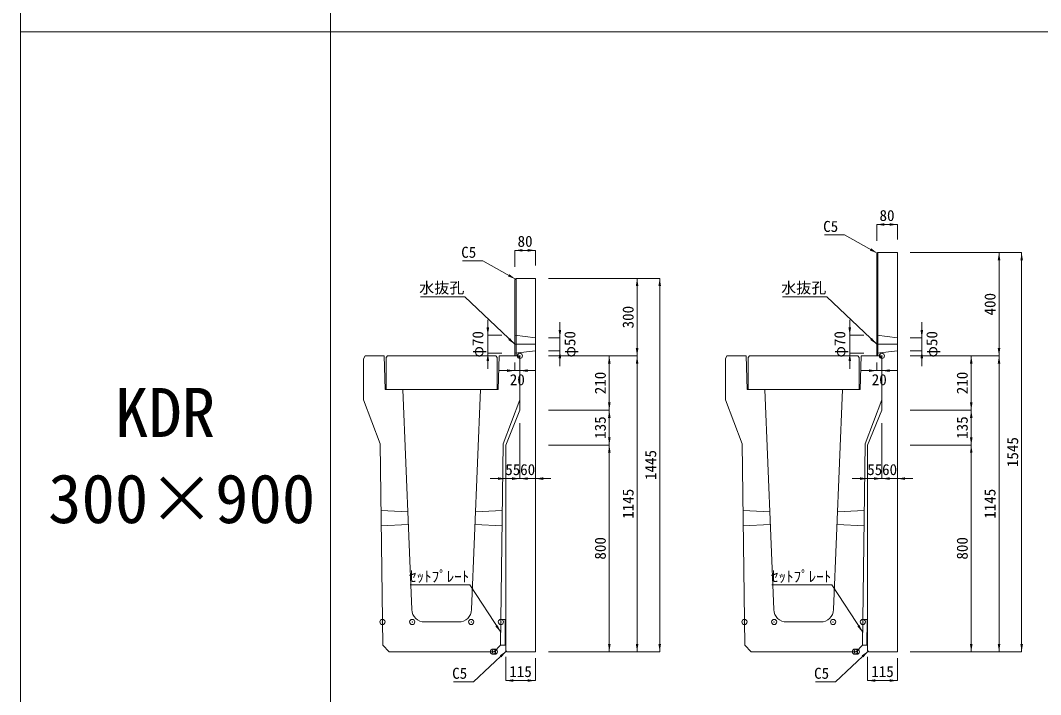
# Model space of a CAD drawing. Units: millimetres at full size, sheet at 1:40. Extents: x 172874 to 199766, y 869448 to 902797.
# Drawn here: x 187274 to 191220, y 889682 to 892292 of the extents above; entities that cross this region are included whole.
import ezdxf
from ezdxf.enums import TextEntityAlignment as Align

# ---------------------------------------------------------------- set-up
doc = ezdxf.new("R2010")
doc.units = ezdxf.units.MM
doc.header["$LTSCALE"] = 40
doc.header["$PDMODE"] = 32
doc.header["$PDSIZE"] = 20
doc.linetypes.add('DASHED', pattern=[7.5, 6, -1.5])
doc.linetypes.add('USER2', pattern=[4.7625, 3.175, -1.5875])
for name, color, linetype, lineweight in [('セットプレート', 3, 'Continuous', 13), ('パネックスKDR', 2, 'Continuous', 13), ('図枠', 5, 'Continuous', 13), ('寸法線', 7, 'Continuous', 13), ('引出線', 4, 'Continuous', 13), ('本体', 2, 'Continuous', 13), ('補助線', 8, 'Continuous', 13)]:
    doc.layers.add(name, color=color, linetype=linetype, lineweight=lineweight)
doc.layers.add('文字', color=7, linetype='Continuous')
doc.styles.add('ＭＳ ゴシック', font='')
doc.styles.get('ＭＳ ゴシック').set_extended_font_data('MS Gothic')

# ---------------------------------------------------------------- blocks, each defined once
blk = doc.blocks.new('filled_arrow')
at = {"color": 0, "linetype": 'Continuous', "lineweight": -2}
blk.add_solid([(7.5, 1.25), (0, 0), (7.5, -1.25)], dxfattribs=at)

msp = doc.modelspace()

# ---------------------------------------------------------------- linework, layer by layer
at = {"layer": 'セットプレート'}
for points in [[(189131.68, 889873.33), (189148.68, 889873.12), (189149.91, 889973.11), (189132.91, 889973.32)], [(190531.68, 889873.33), (190548.68, 889873.12), (190549.91, 889973.11), (190532.91, 889973.32)]]:
    msp.add_lwpolyline(points, close=True, dxfattribs=at)
at = {"layer": 'パネックスKDR'}
for p, q in [((190586.29, 891388.33), (190591.29, 891393.33)), ((190586.29, 891388.33), (190586.29, 890993.33)), ((190591.29, 891393.33), (190666.29, 891393.33)), ((190666.29, 891393.33), (190666.29, 889848.33)), ((189186.29, 891288.33), (189191.29, 891293.33)), ((189186.29, 891288.33), (189186.29, 890993.33)), ((189191.29, 891293.33), (189266.29, 891293.33)), ((189266.29, 891293.33), (189266.29, 889848.33)), ((189186.29, 890993.33), (189206.29, 890993.33)), ((189206.29, 890993.33), (189206.29, 890783.33)), ((190586.29, 890993.33), (190606.29, 890993.33)), ((190606.29, 890993.33), (190606.29, 890783.33)), ((189206.29, 890783.33), (189151.29, 890648.33)), ((190606.29, 890783.33), (190551.29, 890648.33)), ((189151.29, 890648.33), (189151.29, 889853.33)), ((190551.29, 890648.33), (190551.29, 889853.33)), ((189151.29, 889853.33), (189156.29, 889848.33)), ((189156.29, 889848.33), (189266.29, 889848.33)), ((190551.29, 889853.33), (190556.29, 889848.33)), ((190556.29, 889848.33), (190666.29, 889848.33))]:
    msp.add_line(p, q, dxfattribs=at)
at = {"layer": 'パネックスKDR', "lineweight": 5}
for p, q in [((190591.29, 891393.33), (190591.29, 890993.33)), ((189191.29, 891293.33), (189191.29, 890993.33))]:
    msp.add_line(p, q, dxfattribs=at)
at = {"layer": 'パネックスKDR', "linetype": 'DASHED', "lineweight": 9}
for p, q in [((189186.29, 891073.33), (189266.29, 891063.33)), ((190586.29, 891073.33), (190666.29, 891063.33)), ((189186.29, 891003.33), (189266.29, 891013.33)), ((190586.29, 891003.33), (190666.29, 891013.33))]:
    msp.add_line(p, q, dxfattribs=at)
at = {"layer": '図枠'}
for p, q in [((187274.21, 902448.33), (187274.21, 886548.33)), ((188474.21, 902448.33), (188474.21, 886548.33)), ((187274.21, 892248.33), (199674.21, 892248.33)), ((187274.21, 892248.33), (199674.21, 892248.33))]:
    msp.add_line(p, q, dxfattribs=at)
at = {"layer": '寸法線'}
for p, q in [((190586.29, 891501.88), (190666.29, 891501.88)), ((190586.29, 891438.33), (190586.29, 891501.88)), ((190666.29, 891443.33), (190666.29, 891501.88)), ((189186.29, 891401.88), (189266.29, 891401.88)), ((189186.29, 891338.33), (189186.29, 891401.88)), ((189266.29, 891343.33), (189266.29, 891401.88)), ((190716.29, 891393.33), (191147.13, 891393.33)), ((190716.29, 891393.33), (191059.63, 891393.33)), ((191059.63, 890993.33), (191059.63, 891393.33)), ((191147.13, 889848.33), (191147.13, 891393.33)), ((189316.29, 891293.33), (189747.13, 891293.33)), ((189316.29, 891293.33), (189659.63, 891293.33)), ((189659.63, 890993.33), (189659.63, 891293.33)), ((189747.13, 889848.33), (189747.13, 891293.33)), ((189082.22, 891133.33), (189082.22, 890943.33)), ((189360.96, 891123.33), (189360.96, 890953.33)), ((190482.22, 891133.33), (190482.22, 890943.33)), ((190760.96, 891123.33), (190760.96, 890953.33)), ((189136.29, 891073.33), (189082.22, 891073.33)), ((189316.29, 891063.33), (189360.96, 891063.33)), ((190536.29, 891073.33), (190482.22, 891073.33)), ((190716.29, 891063.33), (190760.96, 891063.33)), ((189136.29, 891003.33), (189082.22, 891003.33)), ((189316.29, 891013.33), (189360.96, 891013.33)), ((190536.29, 891003.33), (190482.22, 891003.33)), ((190716.29, 891013.33), (190760.96, 891013.33)), ((189186.29, 890968.33), (189186.29, 890936.25)), ((189206.29, 890968.33), (189206.29, 890936.25)), ((189316.29, 890993.33), (189659.63, 890993.33)), ((189316.29, 890993.33), (189552.13, 890993.33)), ((189316.29, 890993.33), (189659.63, 890993.33)), ((189552.13, 890993.33), (189552.13, 890783.33)), ((189659.63, 890993.33), (189659.63, 889848.33)), ((190586.29, 890968.33), (190586.29, 890936.25)), ((190606.29, 890968.33), (190606.29, 890936.25)), ((190716.29, 890993.33), (191059.63, 890993.33)), ((190716.29, 890993.33), (190952.13, 890993.33)), ((190716.29, 890993.33), (191059.63, 890993.33)), ((190952.13, 890993.33), (190952.13, 890783.33)), ((191059.63, 890993.33), (191059.63, 889848.33)), ((189126.29, 890936.25), (189266.29, 890936.25)), ((190526.29, 890936.25), (190666.29, 890936.25)), ((189316.29, 890783.33), (189552.13, 890783.33)), ((189316.29, 890783.33), (189552.13, 890783.33)), ((189552.13, 890783.33), (189552.13, 890648.33)), ((190716.29, 890783.33), (190952.13, 890783.33)), ((190716.29, 890783.33), (190952.13, 890783.33)), ((190952.13, 890783.33), (190952.13, 890648.33)), ((189206.29, 890733.33), (189206.29, 890518.33)), ((189206.29, 890733.33), (189206.29, 890518.33)), ((189266.29, 890733.33), (189266.29, 890518.33)), ((190606.29, 890733.33), (190606.29, 890518.33)), ((190606.29, 890733.33), (190606.29, 890518.33)), ((190666.29, 890733.33), (190666.29, 890518.33)), ((189316.29, 890648.33), (189552.13, 890648.33)), ((189316.29, 890648.33), (189552.13, 890648.33)), ((189552.13, 890648.33), (189552.13, 889848.33)), ((190716.29, 890648.33), (190952.13, 890648.33)), ((190716.29, 890648.33), (190952.13, 890648.33)), ((190952.13, 890648.33), (190952.13, 889848.33)), ((189151.29, 890598.33), (189151.29, 890518.33)), ((190551.29, 890598.33), (190551.29, 890518.33)), ((189266.29, 890518.33), (189091.29, 890518.33)), ((189146.29, 890518.33), (189326.29, 890518.33)), ((190666.29, 890518.33), (190491.29, 890518.33)), ((190546.29, 890518.33), (190726.29, 890518.33)), ((189151.29, 889828.33), (189151.29, 889736.53)), ((189266.29, 889823.33), (189266.29, 889736.53)), ((189316.29, 889848.33), (189747.13, 889848.33)), ((189316.29, 889848.33), (189659.63, 889848.33)), ((189316.29, 889848.33), (189552.13, 889848.33)), ((190551.29, 889828.33), (190551.29, 889736.53)), ((190666.29, 889823.33), (190666.29, 889736.53)), ((190716.29, 889848.33), (191147.13, 889848.33)), ((190716.29, 889848.33), (191059.63, 889848.33)), ((190716.29, 889848.33), (190952.13, 889848.33)), ((189151.29, 889736.53), (189266.29, 889736.53)), ((190551.29, 889736.53), (190666.29, 889736.53))]:
    msp.add_line(p, q, dxfattribs=at)
at = {"layer": '引出線'}
for points in [[(190588.79, 891390.83), (190462.42, 891461.9), (190384.65, 891461.9)], [(189188.79, 891290.83), (189062.42, 891361.9), (188984.65, 891361.9)], [(189186.29, 891038.33), (188993.83, 891221.78), (188822.09, 891221.78)], [(190586.29, 891038.33), (190393.83, 891221.78), (190222.09, 891221.78)], [(189132.3, 889923.32), (189012.75, 890106.77), (188781.38, 890106.77)], [(190532.3, 889923.32), (190412.75, 890106.77), (190181.38, 890106.77)], [(189153.79, 889850.83), (189027.42, 889732.18), (188949.65, 889732.18)], [(190553.79, 889850.83), (190427.42, 889732.18), (190349.65, 889732.18)]]:
    msp.add_lwpolyline(points, dxfattribs=at)
at = {"layer": '本体'}
for p, q in [((188607.29, 890993.33), (188601.29, 890981.33)), ((188601.29, 890981.33), (188601.29, 890823.33)), ((188607.29, 890993.33), (188681.29, 890993.33)), ((188681.29, 890993.33), (188685.29, 890863.33)), ((189126.29, 890993.33), (189122.29, 890863.33)), ((189126.29, 890993.33), (189200.29, 890993.33)), ((189200.29, 890993.33), (189206.29, 890981.33)), ((189206.29, 890981.33), (189206.29, 890823.33)), ((190007.29, 890993.33), (190001.29, 890981.33)), ((190001.29, 890981.33), (190001.29, 890823.33)), ((190007.29, 890993.33), (190081.29, 890993.33)), ((190081.29, 890993.33), (190085.29, 890863.33)), ((190526.29, 890993.33), (190522.29, 890863.33)), ((190526.29, 890993.33), (190600.29, 890993.33)), ((190600.29, 890993.33), (190606.29, 890981.33)), ((190606.29, 890981.33), (190606.29, 890823.33)), ((188685.29, 890863.33), (188753.79, 890863.33)), ((188753.79, 890863.33), (188787.87, 890011.33)), ((189053.79, 890863.33), (189019.71, 890011.33)), ((189053.79, 890863.33), (189122.29, 890863.33)), ((190085.29, 890863.33), (190153.79, 890863.33)), ((190153.79, 890863.33), (190187.87, 890011.33)), ((190453.79, 890863.33), (190419.71, 890011.33)), ((190453.79, 890863.33), (190522.29, 890863.33)), ((188601.29, 890823.33), (188666.29, 890653.33)), ((189206.29, 890823.33), (189141.29, 890653.33)), ((190001.29, 890823.33), (190066.29, 890653.33)), ((190606.29, 890823.33), (190541.29, 890653.33)), ((188666.29, 890653.33), (188675.9, 889873.33)), ((189141.29, 890653.33), (189131.68, 889873.33)), ((190066.29, 890653.33), (190075.9, 889873.33)), ((190541.29, 890653.33), (190531.68, 889873.33)), ((188837.83, 889963.33), (188969.75, 889963.33)), ((190237.83, 889963.33), (190369.75, 889963.33)), ((188675.9, 889873.33), (188701.21, 889848.33)), ((189106.37, 889848.33), (189131.68, 889873.33)), ((190075.9, 889873.33), (190101.21, 889848.33)), ((190506.37, 889848.33), (190531.68, 889873.33)), ((188701.21, 889848.33), (189106.37, 889848.33)), ((190101.21, 889848.33), (190506.37, 889848.33))]:
    msp.add_line(p, q, dxfattribs=at)
at = {"layer": '本体', "linetype": 'USER2'}
for p, q in [((188669.47, 890395.33), (188772.71, 890390.33)), ((189034.87, 890390.33), (189138.11, 890395.33)), ((190069.47, 890395.33), (190172.71, 890390.33)), ((190434.87, 890390.33), (190538.11, 890395.33)), ((188670.21, 890335.33), (188774.71, 890340.33)), ((189032.87, 890340.33), (189137.37, 890335.33)), ((190070.21, 890335.33), (190174.71, 890340.33)), ((190432.87, 890340.33), (190537.37, 890335.33))]:
    msp.add_line(p, q, dxfattribs=at)
at = {"layer": '本体', "lineweight": 20}
for points in [[(188688.79, 890987.33), (188693.79, 890993.33), (189113.79, 890993.33), (189118.79, 890987.33), (189118.79, 890863.33), (188688.79, 890863.33)], [(190088.79, 890987.33), (190093.79, 890993.33), (190513.79, 890993.33), (190518.79, 890987.33), (190518.79, 890863.33), (190088.79, 890863.33)]]:
    msp.add_lwpolyline(points, close=True, dxfattribs=at)
at = {"layer": '本体'}
for centre, start, end in [((188837.83, 890013.33), 182.29061, 270), ((188969.75, 890013.33), 270, 357.70939), ((190237.83, 890013.33), 182.29061, 270), ((190369.75, 890013.33), 270, 357.70939)]:
    msp.add_arc(centre, 50, start, end, dxfattribs=at)
at = {"layer": '補助線'}
for p, q in [((189186.29, 891038.33), (189266.29, 891038.33)), ((190586.29, 891038.33), (190666.29, 891038.33))]:
    msp.add_line(p, q, dxfattribs=at)
for p in [(189206.29, 890993.33), (190606.29, 890993.33), (188674.79, 889963.33), (188789.79, 889963.33), (189017.79, 889963.33), (189132.79, 889963.33), (190074.79, 889963.33), (190189.79, 889963.33), (190417.79, 889963.33), (190532.79, 889963.33), (189102.29, 889848.33), (189109.29, 889848.33), (189109.29, 889848.33), (190502.29, 889848.33), (190502.29, 889848.33), (190509.29, 889848.33), (190509.29, 889848.33), (190509.29, 889848.33), (190509.29, 889848.33)]:
    msp.add_point(p, dxfattribs=at)

# ---------------------------------------------------------------- block references
at = {"layer": '寸法線', "xscale": 4, "yscale": 4}
for p in [(190586.29, 891501.88), (189186.29, 891401.88), (189206.29, 890936.25), (190606.29, 890936.25), (189206.29, 890518.33), (189266.29, 890518.33), (190606.29, 890518.33), (190666.29, 890518.33), (189151.29, 889736.53), (190551.29, 889736.53)]:
    msp.add_blockref('filled_arrow', p, dxfattribs=at)
for p, rotation in [((190666.29, 891501.88), 180), ((189266.29, 891401.88), 180), ((191059.63, 891393.33), 270), ((191147.13, 891393.33), 270), ((189659.63, 891293.33), 270), ((189747.13, 891293.33), 270), ((189082.22, 891073.33), 90), ((189360.96, 891063.33), 90), ((190482.22, 891073.33), 90), ((190760.96, 891063.33), 90), ((189082.22, 891003.33), 270), ((189360.96, 891013.33), 270), ((189659.63, 890993.33), 90), ((190482.22, 891003.33), 270), ((190760.96, 891013.33), 270), ((191059.63, 890993.33), 90), ((189552.13, 890993.33), 270), ((189659.63, 890993.33), 270), ((190952.13, 890993.33), 270), ((191059.63, 890993.33), 270), ((189186.29, 890936.25), 180), ((190586.29, 890936.25), 180), ((189552.13, 890783.33), 90), ((190952.13, 890783.33), 90), ((189552.13, 890783.33), 270), ((190952.13, 890783.33), 270), ((189552.13, 890648.33), 90), ((189552.13, 890648.33), 270), ((190952.13, 890648.33), 90), ((190952.13, 890648.33), 270), ((189151.29, 890518.33), 180), ((189206.29, 890518.33), 180), ((190551.29, 890518.33), 180), ((190606.29, 890518.33), 180), ((189552.13, 889848.33), 90), ((189659.63, 889848.33), 90), ((189747.13, 889848.33), 90), ((190952.13, 889848.33), 90), ((191059.63, 889848.33), 90), ((191147.13, 889848.33), 90), ((189266.29, 889736.53), 180), ((190666.29, 889736.53), 180)]:
    msp.add_blockref('filled_arrow', p, dxfattribs=dict(at, rotation=rotation))
at = {"layer": '引出線', "xscale": 4, "yscale": 4}
for p, rotation in [((190588.79, 891390.83), 150.6), ((189188.79, 891290.83), 150.6), ((189186.29, 891038.33), 136.4), ((190586.29, 891038.33), 136.4), ((189132.3, 889923.32), 123.1), ((190532.3, 889923.32), 123.1), ((189153.79, 889850.83), 223.2), ((190553.79, 889850.83), 223.2)]:
    msp.add_blockref('filled_arrow', p, dxfattribs=dict(at, rotation=rotation))

# ---------------------------------------------------------------- texts
at = {"layer": '寸法線', "style": 'ＭＳ ゴシック'}
for s, p in [('80', (190626.29, 891536.88)), ('80', (189226.29, 891436.88)), ('20', (189196.29, 890901.25)), ('20', (190596.29, 890901.25)), ('55', (189178.79, 890553.33)), ('60', (189236.29, 890553.33)), ('55', (190578.79, 890553.33)), ('60', (190636.29, 890553.33)), ('115', (189208.79, 889771.53)), ('115', (190608.79, 889771.53))]:
    msp.add_text(s, height=42.72, dxfattribs=at).set_placement(p, align=Align.MIDDLE_CENTER)
for s, p in [('400', (191024.63, 891193.33)), ('300', (189624.63, 891143.33)), ('φ70', (189043.56, 891038.33)), ('φ50', (189399.62, 891038.33)), ('φ70', (190443.56, 891038.33)), ('φ50', (190799.62, 891038.33)), ('210', (189517.13, 890888.33)), ('210', (190917.13, 890888.33)), ('135', (189517.13, 890715.83)), ('135', (190917.13, 890715.83)), ('1545', (191112.13, 890620.83)), ('1445', (189712.13, 890570.83)), ('1145', (189624.63, 890420.83)), ('1145', (191024.63, 890420.83)), ('800', (189517.13, 890248.33)), ('800', (190917.13, 890248.33))]:
    msp.add_text(s, height=42.72, rotation=90, dxfattribs=at).set_placement(p, align=Align.MIDDLE_CENTER)
at = {"layer": '引出線', "style": 'ＭＳ ゴシック'}
for s, p in [('C5', (190437.42, 891515.9)), ('C5', (189037.42, 891415.9)), ('水抜孔', (188991.58, 891278.06)), ('水抜孔', (190391.58, 891278.06)), ('ｾｯﾄﾌﾟﾚｰﾄ', (189010.5, 890160.77)), ('ｾｯﾄﾌﾟﾚｰﾄ', (190410.5, 890160.77)), ('C5', (189002.42, 889786.18)), ('C5', (190402.42, 889786.18))]:
    msp.add_text(s, height=42.72, dxfattribs=at).set_placement(p, align=Align.TOP_RIGHT)
at = {"layer": '文字', "style": 'ＭＳ ゴシック'}
for s, p in [('KDR ', (187640.21, 890869.24)), ('300×900', (187381.21, 890535.91))]:
    msp.add_text(s, height=189.9, dxfattribs=at).set_placement(p, align=Align.TOP_LEFT)

doc.saveas('drawing.dxf')
